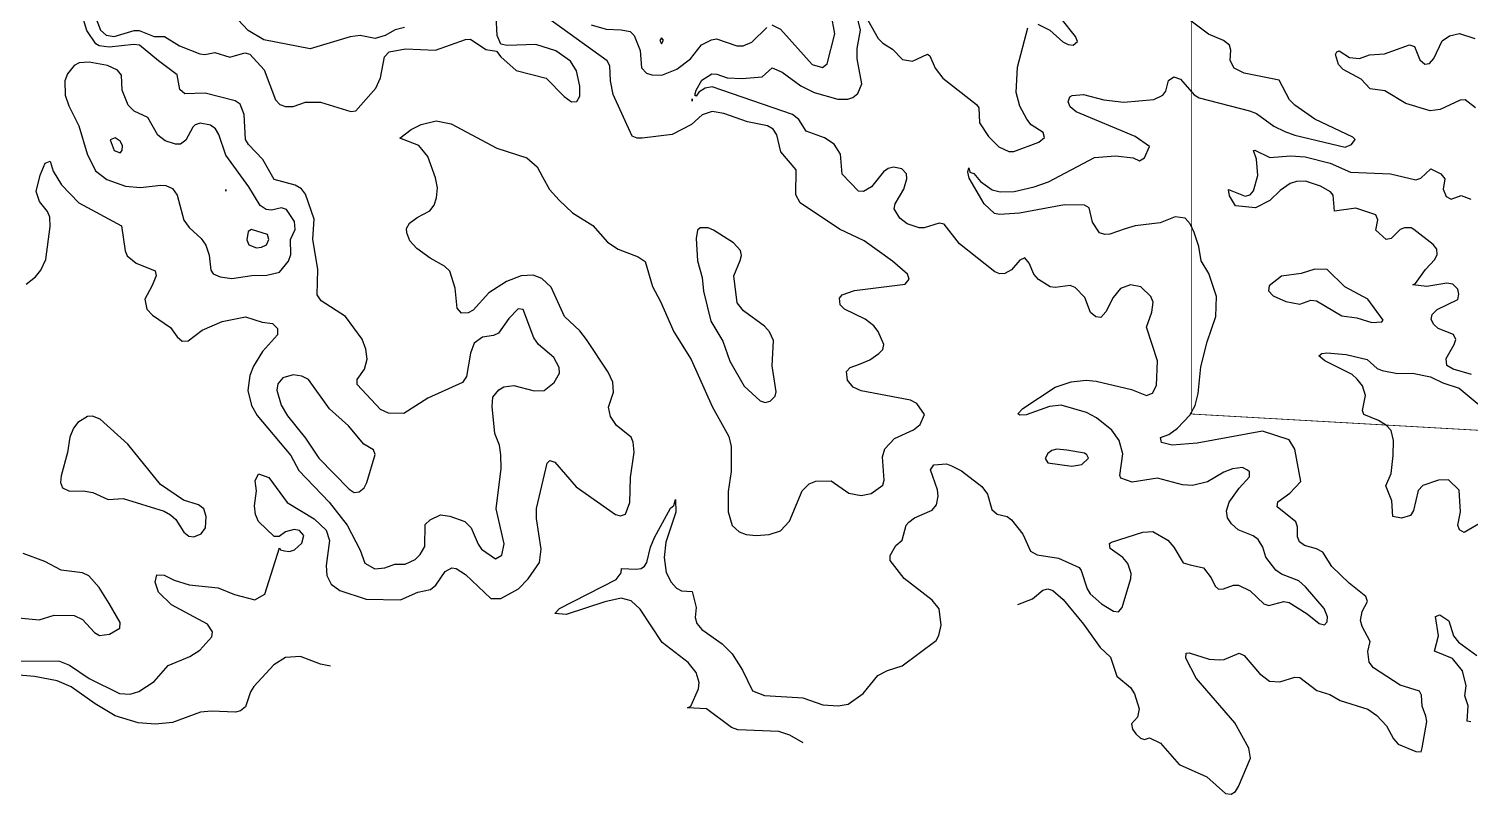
# Model space of a CAD drawing. Header units: feet. Extents: x 571561 to 597676, y 1024649 to 1042210.
# Drawn here: x 578913 to 588333, y 1026303 to 1031305 of the extents above; entities that cross this region are included whole.
import ezdxf

# ---------------------------------------------------------------- set-up
doc = ezdxf.new("R2010")
doc.units = ezdxf.units.FT
doc.header["$MEASUREMENT"] = 0
doc.layers.add('outline', color=1, linetype='Continuous')
doc.layers.add('topo', color=7, linetype='Continuous')

msp = doc.modelspace()

# ---------------------------------------------------------------- linework, layer by layer
at = {"layer": 'outline', "const_width": 5}
msp.add_lwpolyline([(589131.1, 1031250.9), (589116.3, 1028639.9), (586512.7, 1028787.4), (586512.7, 1029318.5), (586512.7, 1034016.8), (589131.1, 1031250.9)], close=True, dxfattribs=at)
at = {"layer": 'topo'}
for points, elevation in [([(579760.6, 1031095.4), (579635.1, 1031197.8), (579598.7, 1031202.6), (579438.3, 1031184.7), (579372.6, 1031192.8), (579350.2, 1031207.4), (579292.5, 1031294.8), (579240.7, 1031460)], 1700), ([(579304.3, 1031499.3), (579381.6, 1031295.6), (579418.5, 1031263.1), (579470.5, 1031255.7), (579601.4, 1031293.8), (579634.2, 1031293.1), (579733, 1031255.5), (579798.6, 1031255.6), (579897.6, 1031193.5), (580029.4, 1031141.6), (580062.6, 1031137.2), (580127.7, 1031150.8), (580226.4, 1031120.8), (580324.6, 1031148.7), (580357.5, 1031140.1), (580451.5, 1031037.2), (580524.3, 1030840.2), (580554.3, 1030810.7), (580590.3, 1030796.6), (580641.4, 1030796.3), (580721.3, 1030825.9), (580819.7, 1030825.5), (581017.1, 1030765.7), (581049.9, 1030769), (581179.7, 1030917.8), (581212, 1030983.7), (581238, 1031120.9), (581268.9, 1031155.5), (581374.5, 1031173.6), (581571.4, 1031165), (581767.7, 1031235.1), (581800.5, 1031236.7), (581899.5, 1031168.9), (581970, 1031159.3), (581997.9, 1031122), (582097.6, 1031032.2), (582295, 1030982.4), (582411.8, 1030863.2), (582460.4, 1030828.1), (582495.3, 1030829), (582514.5, 1030864.1), (582514.1, 1030929.7), (582491.4, 1031031.4)], 1700), ([(583768.5, 1031330.2), (583826.7, 1031302.3), (584033.3, 1031072.3), (584099.1, 1031052.5), (584130, 1031075.3), (584180.1, 1031272.7), (584133.7, 1031534.8)], 1650), ([(581367.3, 1031313.2), (581307.7, 1031298.2), (581242.4, 1031261.9), (581177, 1031242.5), (581078.3, 1031261.2), (581012.8, 1031253.3), (580751, 1031173.6), (580448.4, 1031232.7), (580346.2, 1031294.2), (580245.3, 1031401.7)], 1700), ([(582491.4, 1031031.4), (582453.1, 1031093.2), (582356.9, 1031160.1), (582227.4, 1031202.1), (582038.2, 1031195.6), (581997.7, 1031203.8), (581973.3, 1031262), (581966.4, 1031387.5)], 1700), ([(584341.2, 1029113.2), (584410.5, 1029141.8), (584469, 1029182.9), (584494.3, 1029208.2), (584500.9, 1029241), (584463.6, 1029327.3), (584435.4, 1029364.8), (584379.9, 1029407.7), (584244.4, 1029473.6), (584215.8, 1029501), (584211, 1029544.4), (584229.5, 1029566.8), (584309, 1029595.6), (584639.5, 1029636.1), (584667.4, 1029669.1), (584655.1, 1029701.8), (584557.2, 1029786.8), (584371.7, 1029920.1), (584210.3, 1029996.5), (583955, 1030167.1), (583924.9, 1030220.3), (583927.4, 1030384.4), (583826.8, 1030500.1), (583801.2, 1030613), (583777.9, 1030648.9), (583741.5, 1030671.4), (583610.1, 1030696.4), (583455, 1030750.7), (583379.8, 1030764.4), (583314.3, 1030743.2), (583243.6, 1030679.3), (583118.6, 1030613.4), (582921.9, 1030589.7), (582889.1, 1030589.7), (582856.2, 1030604.2), (582732.2, 1030875.7), (582713.5, 1030964.3), (582710.9, 1031062.7), (582693.8, 1031095.4), (582288.2, 1031387.1)], 1650), ([(583574.7, 1030979.6), (583705.9, 1030990.5), (583771, 1031050.4), (583836.9, 1031022.8), (583959.1, 1030932.7), (584046.4, 1030889.2), (584199.4, 1030844.9), (584265, 1030845.8), (584297.7, 1030856.9), (584330.3, 1030881.9), (584357.3, 1030946.1), (584325.8, 1031109.9), (584326.5, 1031175.5), (584349.1, 1031296.7), (584323.3, 1031405.2)], 1600), ([(584358.2, 1031431.5), (584464.3, 1031242.4), (584493.5, 1031211.9), (584557.4, 1031172.8), (584623.7, 1031105.1), (584689.4, 1031093.5), (584787.4, 1031138.9), (584801.7, 1031128.4), (584835.7, 1031048.8), (584885.8, 1030982.2), (585107, 1030810), (585121.2, 1030788.8), (585125.3, 1030690.4), (585186, 1030601.2), (585252.2, 1030534.5), (585318.1, 1030503), (585351, 1030502.2), (585514.5, 1030564.7), (585550.3, 1030595.8), (585541.9, 1030628.5), (585464.3, 1030677.1), (585435.4, 1030713.9), (585390.4, 1030800.6), (585366.8, 1030889.5), (585373.8, 1031053.6), (585442.2, 1031312.2)], 1600), ([(585507.6, 1031335.8), (585585.4, 1031297), (585671.6, 1031220.3), (585705.7, 1031203), (585738.5, 1031197.3), (585766.7, 1031221.2), (585754, 1031253.9), (585659.3, 1031372.2)], 1600), ([(587424.5, 1030553.5), (587516.4, 1030530.9), (587556.9, 1030548), (587582.4, 1030581.1), (587565.6, 1030597.9), (587317.9, 1030713.6), (587187.3, 1030805.8), (587152.7, 1030841.3), (587085.7, 1030970.1), (586855.8, 1031015), (586789.9, 1031046.9), (586765.5, 1031098.8), (586769.5, 1031164.5), (586760.6, 1031197.2), (586721.7, 1031228.7), (586623.9, 1031270.5), (586491.7, 1031369)], 1550), ([(582587.2, 1031330.5), (582685.9, 1031302.7), (582784.4, 1031298.1)], 1650), ([(582784.4, 1031298.1), (582843.2, 1031286.6), (582868.7, 1031261), (582908.7, 1031162.9), (582917.8, 1031049.5), (582950.9, 1031015.3), (582983.9, 1031004.6), (583049.5, 1031002.3), (583147.6, 1031042.1), (583236.4, 1031109.2), (583308.7, 1031199.3), (583375.6, 1031232.9), (583408.3, 1031240.5), (583540, 1031193.9), (583581.6, 1031192.9), (583638.2, 1031218.8), (583735.8, 1031313.2)], 1650), ([(588367.3, 1030788.3), (588301.2, 1030840.4), (588268.4, 1030837.9), (588137.7, 1030777.1), (588072.2, 1030769.3), (587911.9, 1030818), (587775.7, 1030899.3), (587679.3, 1030912.3), (587621.1, 1030975.2), (587503.8, 1031039.8), (587473.7, 1031072.3), (587452.3, 1031137.8), (587461.3, 1031154.6), (587478, 1031160.6), (587544, 1031118.2), (587609.7, 1031111.6), (587675.1, 1031134.7), (587773.5, 1031140.8), (587937.1, 1031199.8), (587970, 1031190), (588003.6, 1031102.5), (588036.6, 1031073.7), (588066.8, 1031077.6), (588096.2, 1031110.7), (588150.4, 1031225.7), (588199, 1031259.6), (588264.5, 1031274.2), (588363.3, 1031241.5)], 1500), ([(583047.7, 1031207.8), (583061.8, 1031229.9), (583047.3, 1031245.8), (583035.9, 1031229.7), (583047.7, 1031207.8)], 1700), ([(580468.8, 1029695.5), (580550.3, 1029714.8), (580611, 1029785.4), (580624.5, 1029830), (580623.5, 1029928.4), (580653.8, 1029994.3), (580648.5, 1030045.8), (580596.2, 1030125), (580563.3, 1030135.8), (580497.9, 1030119.9), (580465, 1030123.3), (580425.4, 1030149.8), (580351.2, 1030272.9), (580199.3, 1030479.6), (580155.5, 1030613.4), (580132.2, 1030652.4), (580099.1, 1030675.5), (580033.4, 1030689), (580000.7, 1030678.6), (579983.7, 1030661.8), (579938.1, 1030576.5), (579903.4, 1030550.1), (579870.5, 1030551.1), (579804.7, 1030573.9), (579755, 1030609.8), (579689.8, 1030725.3), (579601.3, 1030767.7), (579562.4, 1030805), (579523.3, 1030903.1), (579517.8, 1031001.4), (579493.4, 1031034), (579427.8, 1031066.3), (579307.9, 1031086.6), (579242.3, 1031082.9), (579208.7, 1031065.3), (579165.4, 1031010.3), (579148, 1030965.3), (579150.2, 1030871.3), (579173.5, 1030801.5), (579240.3, 1030670.8), (579294.7, 1030488.7), (579348.4, 1030376.5), (579422, 1030320.2), (579544.9, 1030275.7), (579643.4, 1030268.4), (579775.9, 1030283.2), (579807.3, 1030281.6), (579851.9, 1030261.3), (579882.5, 1030217.2), (579925.1, 1030053.5), (579959.9, 1030007), (580040.1, 1029935.7), (580070.5, 1029890.7), (580091, 1029825.2), (580102.9, 1029726.9), (580117.9, 1029704.3), (580162.4, 1029683.4), (580239.3, 1029672.5), (580370.4, 1029693.6), (580468.8, 1029695.5)], 1750), ([(581984.9, 1028946), (582017.6, 1028964.5), (582083.2, 1028972.9), (582214.7, 1028939.1), (582280.3, 1028942.2), (582345.5, 1028993.5), (582382.1, 1029053.8), (582379.4, 1029090.9), (582345.1, 1029156.2), (582244.8, 1029240.8), (582212.6, 1029286.3), (582144.3, 1029471.3), (582111.5, 1029474.6), (582050.3, 1029412.2), (581981.7, 1029315.9), (581949, 1029300.2), (581876.9, 1029289.9), (581822.9, 1029250), (581799.8, 1029184.2), (581774, 1029033.2), (581747.4, 1028994.2), (581521.2, 1028891.2), (581362.9, 1028789.9), (581264.4, 1028792.8), (581211.8, 1028818), (581058.7, 1028980.7), (581058.1, 1029013.5), (581106, 1029079.6), (581124.9, 1029145.4), (581116.4, 1029210.9), (581091, 1029276.3), (580981.6, 1029424.8), (580823.2, 1029528.3), (580796.6, 1029567.5), (580800.7, 1029733.1), (580768.3, 1029929.7), (580777.2, 1030061.1), (580722, 1030224.6), (580694.5, 1030258.2), (580653.6, 1030282.8), (580516.2, 1030321.2), (580441.3, 1030451.8), (580347.7, 1030549.4), (580329.4, 1030582.1), (580321.1, 1030746.1), (580294.8, 1030812.4), (580261.8, 1030835.2), (580064.5, 1030883.6), (579933.2, 1030880.2), (579900.2, 1030908.7), (579881.9, 1031004.7), (579760.6, 1031095.4)], 1700), ([(586283.4, 1028972.9), (586290.3, 1029134.1), (586217.3, 1029354.8), (586253.3, 1029453.5), (586260.7, 1029519.2), (586245.4, 1029556.2), (586181.2, 1029619), (586113.4, 1029632.4), (586048, 1029607.1), (586000.4, 1029549.7), (585950.9, 1029455.3), (585918.5, 1029417.4), (585885.6, 1029423.7), (585851.4, 1029450), (585815.5, 1029548.1), (585752.6, 1029614.7), (585719.7, 1029626.7), (585621.4, 1029614.4), (585588.5, 1029619.1), (585512.6, 1029666.8), (585481.2, 1029701), (585451.9, 1029774.5), (585423.2, 1029807.6), (585390.1, 1029792.2), (585335.8, 1029730), (585292.4, 1029706.9), (585259.6, 1029703.1), (585226.7, 1029715.8), (584995.4, 1029900.3), (584895.8, 1030028.6), (584862.9, 1030034.8), (584764.7, 1030003.4), (584731.9, 1030003.5), (584654.5, 1030030), (584604.9, 1030067.1), (584569.1, 1030127.6), (584574.4, 1030160.5), (584631.2, 1030257.6), (584652.1, 1030325.3), (584649, 1030358.1), (584618.9, 1030390.6), (584564.3, 1030399.8), (584529.2, 1030392.1), (584499, 1030370.8), (584420.2, 1030271.6), (584368.8, 1030242.5), (584336, 1030243.8), (584229.7, 1030354.3), (584218.1, 1030485.5), (584176.8, 1030550.7), (584112.6, 1030592.4), (583993.3, 1030636.5), (583944.7, 1030712.7), (583905.1, 1030745.3), (583378.3, 1030925.8), (583332.9, 1030916.9), (583291.9, 1030892.1), (583273.8, 1030864.2), (583266.4, 1030870.8), (583273.5, 1030903.6), (583311.8, 1030969.6), (583377.6, 1031011.1), (583410.4, 1031009.7), (583476.2, 1030984.9), (583574.7, 1030979.6)], 1600), ([(586077.4, 1029998.1), (585979.2, 1029963.4), (585946.4, 1029960.3), (585909.9, 1029971.9), (585865.1, 1030040.7), (585842.7, 1030135.3), (585813.5, 1030152.6), (585682.2, 1030153.6), (585387.3, 1030100.9), (585256.2, 1030091.3), (585223.3, 1030097.2), (585157.1, 1030162), (585059.3, 1030328.9), (585050.2, 1030368.2), (585056.6, 1030397.2), (585063.9, 1030368.8), (585089.7, 1030358.4), (585132.8, 1030306.5), (585209.6, 1030252.3), (585261.2, 1030238.6), (585353.3, 1030241.9), (585484.3, 1030272.1), (585577.2, 1030305.9), (585878.8, 1030465), (586014.6, 1030475.8), (586130.1, 1030460.9), (586171.8, 1030442.3), (586204.5, 1030462.7), (586237.3, 1030536.3), (586143.6, 1030601.1), (585758.6, 1030761.7), (585719.5, 1030794.2), (585705.7, 1030826.9), (585716, 1030859.8), (585731.5, 1030869.8), (585807, 1030875), (585938.6, 1030840.2), (586070, 1030825.4), (586266.7, 1030843.9), (586325.5, 1030871.8), (586343.6, 1030898.2), (586361.6, 1030966.4), (586396.7, 1030990.8), (586440, 1030975), (586529, 1030874.3), (586562, 1030853.2), (586890.8, 1030769.7), (586936, 1030751.5), (587050.5, 1030669.5), (587121.7, 1030634.3), (587187.6, 1030609.3), (587424.5, 1030553.5)], 1550), ([(583247.9, 1030833), (583247.8, 1030847.5), (583247.9, 1030833)], 1600), ([(582490, 1028311.5), (582746.9, 1028131.5), (582779.8, 1028122.4), (582812.5, 1028133.7), (582840.4, 1028209), (582844.7, 1028373.1), (582869, 1028537.4), (582862.8, 1028603), (582848.8, 1028635.7), (582753.8, 1028712.5), (582714.7, 1028772), (582701.7, 1028831.3), (582734, 1028930), (582730.3, 1028995.6), (582699.2, 1029060.9), (582558.5, 1029275.2), (582514.9, 1029330.1), (582413.7, 1029425.8), (582327.4, 1029615.5), (582266.2, 1029672.9), (582208, 1029695.6), (582130.2, 1029691.5), (582035.4, 1029654.6), (581918.6, 1029579), (581816.3, 1029465.6), (581783.6, 1029449.3), (581740.2, 1029446.2), (581713.2, 1029478.7), (581699.6, 1029609.9), (581664.1, 1029722.2), (581630.2, 1029753.9), (581536.7, 1029805.3), (581449.8, 1029868.2), (581403.2, 1029920.1), (581382.3, 1029970.8), (581380.2, 1030000.8), (581401.3, 1030033.8), (581449.9, 1030071.9), (581533.2, 1030115.3), (581562, 1030152.1), (581578.3, 1030201.1), (581582.9, 1030265.1), (581570.9, 1030330.6), (581521, 1030470.5), (581461, 1030541.9), (581338.3, 1030591.1), (581412, 1030647.5), (581477.3, 1030680.3), (581575.5, 1030702.9), (581674.2, 1030683), (581970.9, 1030524.6), (582168.3, 1030461.5), (582234.5, 1030402.6), (582269.6, 1030338.5)], 1650), ([(579510.1, 1030494.8), (579523.5, 1030509.3), (579525.5, 1030542.1), (579509.4, 1030570.7), (579476.4, 1030592), (579443.7, 1030579.5), (579470.8, 1030508.8), (579510.1, 1030494.8)], 1800), ([(588228.9, 1029241.4), (588238.9, 1029274.3), (588225.2, 1029307), (588125.1, 1029346.4), (588096.1, 1029371.5), (588079.1, 1029404.2), (588084.5, 1029437), (588116.9, 1029469.8), (588251.8, 1029537), (588260.1, 1029569.9), (588252.6, 1029602.6), (588220.8, 1029635.1), (588180.6, 1029642.3), (588049.6, 1029621.1), (587958.9, 1029632.8), (587976.6, 1029640.1), (588040.4, 1029732), (588103.3, 1029798.2), (588118.4, 1029831.1), (588114.4, 1029863.9), (588090.9, 1029896.5), (587965.5, 1029993.8), (587947.7, 1030004.1), (587903.2, 1030004.9), (587875, 1029993), (587817.1, 1029935.6), (587784.3, 1029927.7), (587716.1, 1029989.6), (587729, 1030057.3), (587717.5, 1030090.3), (587585.6, 1030133.2), (587446.7, 1030112.6), (587437.9, 1030218.8), (587420.6, 1030240), (587354.6, 1030275.9), (587255.9, 1030310.2), (587198.1, 1030307.3), (587157.6, 1030293.3), (587091.6, 1030249.4), (587023.7, 1030182.3), (586929.3, 1030135.4), (586800.5, 1030147.5), (586760.2, 1030212.8), (586754.7, 1030255), (586863, 1030211), (586895.7, 1030221), (586917.2, 1030247), (586945.1, 1030345.7), (586936.3, 1030453.9), (586918, 1030509.5), (586925.9, 1030513), (587024.8, 1030464.1), (587159.1, 1030475.7), (587254.5, 1030468.8), (587418.9, 1030427.3), (587550.7, 1030368.8), (587813.3, 1030357.3), (587977.7, 1030318.3), (588010.5, 1030328.5), (588075.5, 1030390.3), (588141.4, 1030356.3), (588166.9, 1030323.8), (588157.5, 1030258), (588175.6, 1030208.5), (588208.6, 1030191.3), (588274, 1030216.1), (588337.2, 1030191.4)], 1500), ([(578894.3, 1029636.3), (578956, 1029683.9), (578991.9, 1029727.3), (579024.1, 1029797.3), (579051.7, 1030012.9), (579049.1, 1030073.2), (579034.2, 1030111.2), (578982.5, 1030176.3), (578961.8, 1030241.8), (578986.4, 1030349.4), (579018.5, 1030427.9), (579051.2, 1030440.3), (579072, 1030374), (579126.6, 1030284.5), (579239, 1030167.1), (579518.5, 1030017), (579541.4, 1029853.2), (579556, 1029820.5), (579615, 1029772.7), (579738.1, 1029723.7), (579745.4, 1029690.9), (579716.6, 1029623.1)], 1700), ([(582269.6, 1030338.5), (582316.8, 1030254.2), (582378, 1030184.1), (582466.9, 1030101.7), (582598.9, 1030020.1), (582693.9, 1029909.7), (582764.3, 1029864), (582896, 1029815.6), (582940.9, 1029785), (582988, 1029621.3), (583042.1, 1029523.4), (583127.8, 1029325), (583241.6, 1029142.9), (583378.1, 1028837.3), (583488.9, 1028641.4), (583502.3, 1028575.9), (583503.8, 1028411.8), (583483.7, 1028280.4), (583484.4, 1028149.1), (583510, 1028058.6), (583554.4, 1028018.5), (583601.3, 1027999), (583666.9, 1027994.5), (583752.2, 1028000.5), (583826.6, 1028025.1), (583883.7, 1028087.1), (583967.8, 1028284.7), (584012, 1028330.9), (584057.6, 1028349.6), (584156, 1028351.1), (584271.5, 1028270.9), (584352.3, 1028253.9), (584419.2, 1028267.9), (584493.5, 1028322.2), (584502.9, 1028355.1), (584493.1, 1028508.7), (584507.2, 1028559.9), (584571.5, 1028626.9), (584695.7, 1028684.9), (584738.5, 1028718.1), (584765.8, 1028784), (584716, 1028855.8), (584676.3, 1028879.1), (584352, 1028940), (584300.9, 1028963.1), (584263.9, 1029009.2), (584257.6, 1029065.2), (584280.6, 1029092.4), (584341.2, 1029113.2)], 1650), ([(580201.4, 1030244.9), (580201.3, 1030254.6), (580201.4, 1030244.9)], 1800), ([(588043.4, 1026813.1), (588020.2, 1026877), (588015.3, 1026950.1), (588001.5, 1026975.2), (587875.9, 1027014.6), (587702.3, 1027128.1), (587673.3, 1027164.9), (587663.8, 1027234.7), (587678.9, 1027300.5), (587626.8, 1027398.5), (587616.9, 1027438.5), (587626.6, 1027496.9), (587661.5, 1027562.9), (587651.1, 1027595.6), (587541.8, 1027682.1), (587430, 1027790.5), (587371.1, 1027883.6), (587328.2, 1027906.2), (587251.2, 1027927.1), (587218, 1027952.7), (587204.3, 1027985.4), (587203.8, 1028051), (587192.8, 1028083.7), (587071.2, 1028181.1), (587075.1, 1028213.9), (587153.9, 1028269.2), (587226.9, 1028346.5), (587187.3, 1028557.3), (587150.8, 1028619.5), (586975.1, 1028675.9), (586549.2, 1028596.7), (586385.3, 1028584.6), (586315.7, 1028600.9), (586308.2, 1028633.7), (586364.6, 1028654.2), (586421.3, 1028696.1), (586501.2, 1028780.2), (586535.9, 1028843.7), (586555.4, 1028922.2), (586572.1, 1029095.4), (586613.8, 1029259.9), (586671.8, 1029425.8), (586676.2, 1029555.8), (586624.5, 1029706.1), (586575.3, 1029788.5), (586559.8, 1029882.9), (586529.3, 1029973.3), (586503.7, 1030030.4), (586470.5, 1030067.5), (586404.8, 1030077.3), (586306.7, 1030036.5), (586142.8, 1030016.5), (586077.4, 1029998.1)], 1550), ([(580434.4, 1029878.2), (580465.7, 1029894.2), (580482.4, 1029927.2), (580473.6, 1029959.9), (580367.7, 1029993), (580346.7, 1029979.9), (580337.2, 1029925.9), (580351, 1029893.2), (580401.6, 1029873.2), (580434.4, 1029878.2)], 1800), ([(583757.6, 1028870.7), (583790.1, 1028903.3), (583796.4, 1028932.9), (583770.5, 1029103.3), (583779.5, 1029267.4), (583753.5, 1029325.6), (583720.4, 1029362.6), (583582.9, 1029462.6), (583542.3, 1029515.2), (583520.2, 1029691.7), (583563.1, 1029790.5), (583570.7, 1029823.4), (583565, 1029856.2), (583518.7, 1029905.6), (583386.7, 1029988.5), (583353.7, 1030004.6), (583300.7, 1030005.2), (583283.8, 1029989.4), (583274.2, 1029933.8), (583283.7, 1029788), (583314.1, 1029680.1), (583321.3, 1029591.5), (583369.5, 1029395), (583448.3, 1029264.5), (583494.1, 1029133.6), (583588.4, 1028970.4), (583691.9, 1028873.4), (583724.8, 1028862), (583757.6, 1028870.7)], 1700), ([(587756.3, 1029389.5), (587765.6, 1029401.4), (587664, 1029539.2), (587513.6, 1029617.9), (587399, 1029733), (587318.4, 1029733.8), (587228.5, 1029705.3), (587100.8, 1029687.4), (587019.5, 1029624.4), (587015.3, 1029591.6), (587045.2, 1029559), (587128.3, 1029523.7), (587219.1, 1029506.1), (587292.9, 1029531.1), (587328.5, 1029527.6), (587493.4, 1029428.8), (587592, 1029416.3), (587690.7, 1029385.9), (587756.3, 1029389.5)], 1550), ([(579716.6, 1029623.1), (579671.6, 1029537.3), (579683.3, 1029472.9), (579720.8, 1029432.5), (579838.4, 1029353.6), (579881.8, 1029291.8), (579914.8, 1029263.1), (579954.9, 1029266.2), (580045.4, 1029335.9), (580176.2, 1029392.2), (580329.5, 1029423.1), (580438.7, 1029388.1), (580504.5, 1029378.9), (580537.6, 1029346.4), (580539, 1029304.2), (580440.5, 1029195.7), (580382, 1029099.7), (580358.2, 1029040.1), (580344.4, 1028941.4), (580367.3, 1028843.3), (580405.8, 1028778), (580625.4, 1028517.4), (580677.1, 1028417.6), (580875.8, 1028211.3), (580994.4, 1028061.3), (581077.6, 1027898), (581109.1, 1027811.7), (581175, 1027776.3), (581240.6, 1027782), (581306, 1027806), (581371.6, 1027805.2), (581437, 1027835.9), (581469.8, 1027868.7), (581501.9, 1027922.4), (581503.2, 1028065.9), (581536.3, 1028095.8), (581603.3, 1028127.5), (581664.2, 1028120.5), (581762.9, 1028084.3), (581804.7, 1028044.3), (581849.1, 1027937.7), (581872.4, 1027905.1), (581962, 1027841.1), (582003.2, 1027864.8), (582020.2, 1027939.2), (581966.8, 1028168.4), (581999.2, 1028431.2), (581997.9, 1028520.5), (581988.2, 1028584.6), (581958.2, 1028660.6), (581941.7, 1028835.9), (581945.1, 1028897.6), (581984.9, 1028946)], 1700), ([(588341.2, 1029045.6), (588221.1, 1029079.9), (588181, 1029105.3), (588176.9, 1029150.7), (588228.9, 1029241.4)], 1500), ([(588424.2, 1028089.6), (588293.6, 1028012.1), (588264.1, 1028031.1), (588252.1, 1028060.3), (588269.6, 1028148.9), (588261.4, 1028290.1), (588192.1, 1028358.4), (588126.5, 1028356.1), (588023, 1028320.8), (587993.5, 1028287.7), (587962.5, 1028157.9), (587943, 1028123.2), (587883.6, 1028107.3), (587828.8, 1028117.7), (587822.1, 1028220.6), (587782, 1028318.7), (587816.3, 1028399.1), (587830.6, 1028516), (587831.2, 1028614.4), (587816.6, 1028679.9), (587787.1, 1028712.5), (587733.7, 1028744.8), (587639, 1028785.4), (587630.5, 1028809.5), (587649.3, 1028908.1), (587628.8, 1028972.7), (587595.6, 1029014.8), (587562.5, 1029044.9), (587383.6, 1029135.5), (587343.7, 1029167.9), (587364.4, 1029184), (587397.1, 1029187.1), (587522.2, 1029175.8), (587660, 1029143.8), (587726.2, 1029084.4), (587759.1, 1029071.2), (587857.8, 1029051.7), (587956.2, 1029053.8), (588074.4, 1029029.9), (588153.6, 1028991), (588261.9, 1028955.9), (588507.5, 1028751.7)], 1500), ([(581072.1, 1028279.1), (581104.7, 1028304.4), (581122.7, 1028339.5), (581175.8, 1028522.3), (581165.8, 1028552.8), (581102.1, 1028589.7), (581002.6, 1028711.3), (580877.8, 1028822.4), (580740, 1029013.3), (580696.7, 1029035.4), (580639.5, 1029043.4), (580573.3, 1029023.3), (580540.8, 1028984.4), (580533.5, 1028943.2), (580562.3, 1028845), (580603.1, 1028774.6), (580721.7, 1028630.5), (580807.6, 1028498.9), (581006.3, 1028296.6), (581039.3, 1028275.6), (581072.1, 1028279.1)], 1750), ([(586503.3, 1027802.5), (586589.3, 1027782.1), (586641.5, 1027717.8), (586665.8, 1027662.3), (586689, 1027643.3), (586721.8, 1027643.9), (586787.2, 1027669.1), (586820, 1027668.1), (586895.3, 1027631), (586985.2, 1027547.7), (587018.1, 1027536), (587116.3, 1027561.4), (587149.2, 1027554.6), (587268.9, 1027481.6), (587347.3, 1027419), (587380.2, 1027410.4), (587399.6, 1027429.3), (587401.7, 1027462.1), (587379.2, 1027515.6), (587256.3, 1027657.7), (587213.5, 1027697.1), (587100.6, 1027740.7), (587062.3, 1027767.8), (586998.3, 1027852.3), (586978.1, 1027917.7), (586948.6, 1027967.3), (586915.6, 1027991.3), (586816.8, 1028030.5), (586772.5, 1028068.9), (586746.4, 1028108.5), (586741.6, 1028153.8), (586758.7, 1028211.1), (586822.4, 1028302), (586891.6, 1028376.4), (586891.2, 1028409.2), (586878.9, 1028421.6), (586846, 1028438.4), (586780.4, 1028430.1), (586722.7, 1028407.7), (586617.1, 1028343.5), (586518.9, 1028321.3), (586453.2, 1028325.4), (586288.7, 1028368.9), (586124.9, 1028341.6), (586049.5, 1028368.9), (586042.9, 1028385.6), (586063.4, 1028527.3), (586039.3, 1028613.7), (585990.6, 1028682.9), (585891.5, 1028762.7), (585825.5, 1028797.6), (585661, 1028846.1), (585583.5, 1028836.1), (585431.9, 1028781.5), (585389.3, 1028779.7), (585375.9, 1028789.4), (585409.9, 1028822.6), (585620.3, 1028962.6), (585725.3, 1028997.7), (585823.7, 1029008.8), (585889.3, 1029002.9), (586119.5, 1028947.1), (586218.3, 1028909.3), (586256.8, 1028922.7), (586283.4, 1028972.9)], 1600), ([(579991.8, 1027985.7), (580039.5, 1028004.9), (580066.6, 1028043.4), (580072, 1028118.7), (580055.8, 1028168.3), (580022.8, 1028193.8), (579924.1, 1028224.7), (579773.2, 1028327.1), (579559.9, 1028589.4), (579378.6, 1028753.1), (579328.5, 1028773.7), (579295.7, 1028770.7), (579233.5, 1028731.7), (579204.7, 1028695), (579179.9, 1028635.8), (579166.6, 1028536.4), (579124.2, 1028383.8), (579120.6, 1028340), (579132.9, 1028304.4), (579177.6, 1028283.6), (579267.3, 1028286.2), (579331.2, 1028274.4), (579431.8, 1028227.9), (579530.2, 1028235.6), (579796.6, 1028152.2), (579839.4, 1028129.6), (579872.6, 1028097.2), (579925.9, 1028015.1), (579959, 1027989.2), (579991.8, 1027985.7)], 1700), ([(585795.7, 1028458.1), (585838.4, 1028498.2), (585828, 1028520.1), (585813.3, 1028530.8), (585696.5, 1028550.8), (585630.8, 1028557), (585598, 1028549.4), (585573.1, 1028528.7), (585556, 1028495.7), (585572.2, 1028469.3), (585730.2, 1028446.3), (585795.7, 1028458.1)], 1650), ([(579863.1, 1027701.9), (579961.8, 1027672), (580150.8, 1027651.9), (580257.7, 1027608.7), (580389.3, 1027572.3), (580454.6, 1027609), (580550.3, 1027912.8), (580557.3, 1027900.2), (580582.9, 1027893.2), (580616.2, 1027890), (580648.9, 1027900.3), (580697.5, 1027944.1), (580710.7, 1027993.2), (580682.1, 1028027.2), (580647.7, 1028032.9), (580590.4, 1028016.7), (580549.7, 1027987), (580516.9, 1027986.9), (580414.5, 1028085.9), (580394, 1028131.3), (580388.5, 1028187.2), (580400.8, 1028285.7), (580392.4, 1028351.3), (580414.8, 1028396.3), (580480.6, 1028373.4), (580601.2, 1028209.8), (580778.3, 1028102.6), (580855.3, 1028027.3), (580877.5, 1027961.3), (580857, 1027797.6), (580861.3, 1027732), (580889.8, 1027675.9), (580946.5, 1027634.2), (581117.9, 1027577), (581340.9, 1027573.7), (581455.5, 1027622.3), (581537.2, 1027641.4), (581573.8, 1027668.7), (581634.6, 1027759.3), (581678.3, 1027783.2), (581706.4, 1027778.7), (581766, 1027737.6), (581931.5, 1027582.6), (581997.1, 1027582.2), (582113.1, 1027644.7), (582176.1, 1027710.9), (582251.1, 1027816.4), (582261.4, 1027903.9), (582230.8, 1028105.1), (582230.7, 1028170.8), (582299.7, 1028466.7), (582317.2, 1028483.3), (582350.1, 1028472), (582490, 1028311.5)], 1650), ([(583938.9, 1026934.5), (583971.7, 1026932.7), (584103.4, 1026887.5), (584201.9, 1026881), (584267.4, 1026890.5), (584365.2, 1026960.9), (584462.6, 1027077.9), (584524.4, 1027111.9), (584620.8, 1027142), (584843.2, 1027308.1), (584861.5, 1027341), (584875, 1027406.8), (584862, 1027514.6), (584817, 1027570.3), (584634.4, 1027713.3), (584543.4, 1027830.4), (584542.3, 1027863.2), (584578.4, 1027929.2), (584621.9, 1027962.4), (584647.9, 1028061), (584663.6, 1028081), (584702.3, 1028108), (584816.6, 1028158.3), (584846.3, 1028194.1), (584855.7, 1028250.1), (584851, 1028292.6), (584805.6, 1028423.4), (584827.5, 1028456.4), (584909.7, 1028461.1), (584942.7, 1028449.2), (585008.6, 1028416.1), (585140.7, 1028314.3), (585179.1, 1028262.7), (585207.7, 1028162.4), (585240.7, 1028132), (585306.6, 1028118), (585335.8, 1028096.2), (585409.7, 1028002.2), (585460.4, 1027892), (585502.1, 1027868.2), (585642.9, 1027846), (585776.7, 1027783.5), (585791.7, 1027765.7), (585829.4, 1027645), (585848.5, 1027612.3), (585922.8, 1027547.4), (586001.2, 1027499.9), (586034, 1027494.5), (586059.5, 1027522.9), (586116.3, 1027713.2), (586118, 1027746), (586096.5, 1027811.4), (586063.7, 1027850.1), (585979.7, 1027908.8), (585976.8, 1027941.6), (585989.4, 1027949.5), (586193.4, 1028016.1), (586259, 1028019.5), (586358, 1027962.7), (586396.8, 1027918.1), (586457.8, 1027814.9), (586503.3, 1027802.5)], 1600), ([(583974.4, 1026637.9), (583887.7, 1026688.3), (583814.1, 1026712.7), (583547, 1026722.9), (583505.9, 1026738.3), (583341.1, 1026860.3), (583217.2, 1026866.6), (583240.2, 1026877.3), (583289.2, 1026991.8), (583293.3, 1027031.7), (583273.8, 1027097.2), (583222.3, 1027162.4), (583051.6, 1027294), (582907.4, 1027511.4), (582850.4, 1027567.1), (582784.4, 1027584.9), (582677.4, 1027560.2), (582424.6, 1027477.2), (582351.2, 1027482.8), (582380.9, 1027515.8), (582750.7, 1027705.1), (582783.6, 1027749.1), (582787, 1027777.8), (582881.4, 1027774.3), (582914.1, 1027778.7), (582936.4, 1027793.8), (582953, 1027816.3), (582975.8, 1027917.6), (583001.4, 1027980.8), (583107.5, 1028172.5), (583128.6, 1028190.3), (583139.8, 1028228.3), (583140.7, 1028146.1), (583075.8, 1027949.5), (583064.4, 1027850.1), (583078.4, 1027752.6), (583111.8, 1027687.5), (583145, 1027650), (583178, 1027632.4), (583248.6, 1027627), (583274.2, 1027523.8), (583268.9, 1027458.1), (583278.3, 1027419.4), (583311.5, 1027378.6), (583443.6, 1027286.1), (583509.8, 1027219.9), (583576.3, 1027113.2), (583643.2, 1026978.7), (583720, 1026948), (583938.9, 1026934.5)], 1600), ([(578820.7, 1027456.8), (578979.4, 1027442.5), (579077.6, 1027473.6), (579208.9, 1027470.5), (579263.4, 1027443.9), (579341.1, 1027358.6), (579374.1, 1027339.4), (579439.7, 1027348.3), (579508.2, 1027388.5), (579509.9, 1027424.6), (579437.9, 1027548.9), (579372.3, 1027653.1), (579305, 1027729.7), (579263.2, 1027750.6), (579124.9, 1027766.4), (579017.5, 1027822.6), (578874.7, 1027875.9)], 1700), ([(578739.4, 1027175.4), (579113.1, 1027171.9), (579179, 1027145.8), (579307.2, 1027058.1), (579504.9, 1026961.4), (579574.4, 1026956), (579632.3, 1026973.9), (579731.4, 1027039.1), (579822.7, 1027144.7), (579966, 1027203.4), (580031.3, 1027243.4), (580108.9, 1027331.5), (580113.2, 1027364.4), (580080, 1027414.3), (579846.3, 1027540.6), (579761.1, 1027623.8), (579737.6, 1027689.2), (579750.3, 1027736.2), (579797.2, 1027734.1), (579863.1, 1027701.9)], 1650), ([(585377.3, 1027541.5), (585473.2, 1027578.5), (585540.6, 1027635.6), (585573.3, 1027645), (585606.2, 1027634.8), (585672.3, 1027576.1), (585806.9, 1027415.1), (585915.3, 1027262.5), (585981.4, 1027197.3), (586023.8, 1027074.9), (586112.2, 1026999.4), (586139.1, 1026958.6), (586169.4, 1026860.5), (586159.6, 1026806.5), (586120.4, 1026761.6), (586125.9, 1026728.8), (586148.7, 1026696.2), (586177.7, 1026668.7), (586205.5, 1026661.1), (586238.2, 1026671.5), (586309.1, 1026637), (586430.6, 1026495.8), (586612, 1026415.6), (586733.7, 1026308.2), (586771.6, 1026302.9), (586799.2, 1026319.5), (586818.8, 1026354.1), (586897.1, 1026538.8), (586887.3, 1026604.3), (586796.1, 1026768.5), (586542.7, 1027060.7), (586475.6, 1027191.3), (586477.1, 1027224.2), (586495.8, 1027227.2), (586627.4, 1027185.5), (586693.1, 1027180), (586725.9, 1027183.8), (586824, 1027225), (586856.9, 1027210.1), (586956.4, 1027091), (587022.5, 1027041.7), (587088.2, 1027036.6), (587186.3, 1027067.4), (587219.2, 1027065.1), (587330, 1026980.8), (587417, 1026955), (587483, 1026915.5), (587664.1, 1026857.5), (587722.5, 1026817.6), (587785.9, 1026749.7), (587832.7, 1026664.9), (587863.7, 1026630.3), (587978.2, 1026581.3), (588011.9, 1026580.7), (588019.8, 1026605.4), (588049.7, 1026778.8), (588043.4, 1026813.1)], 1550), ([(588337.4, 1026775), (588313.9, 1026781.1), (588319.1, 1026879.6), (588298.7, 1026945.1), (588306.3, 1027010.8), (588282.8, 1027109), (588217.5, 1027189), (588100.8, 1027238.6), (588125.6, 1027337.3), (588106.2, 1027463.7), (588134.3, 1027474.5), (588194.1, 1027436.3), (588223.7, 1027338.2), (588257.3, 1027295.7), (588377.2, 1027208.3)], 1500), ([(580885.4, 1027139.2), (580819.6, 1027151.7), (580687.9, 1027203.1), (580589.5, 1027196.3), (580514, 1027148.5), (580384, 1027005.8), (580361.7, 1026972.8), (580329.8, 1026874.2), (580297.3, 1026847.4), (580264.6, 1026837.9), (580106.8, 1026845.7), (580034.9, 1026839.4), (579852, 1026771.4), (579740.2, 1026760.3), (579627.9, 1026769.4), (579477.2, 1026814.1), (579345.3, 1026893), (579190.3, 1027005.3), (579098.7, 1027044.5), (578949.9, 1027071.3), (578720.1, 1027090.5)], 1650)]:
    msp.add_lwpolyline(points, dxfattribs=dict(at, elevation=elevation))

doc.saveas('drawing.dxf')
